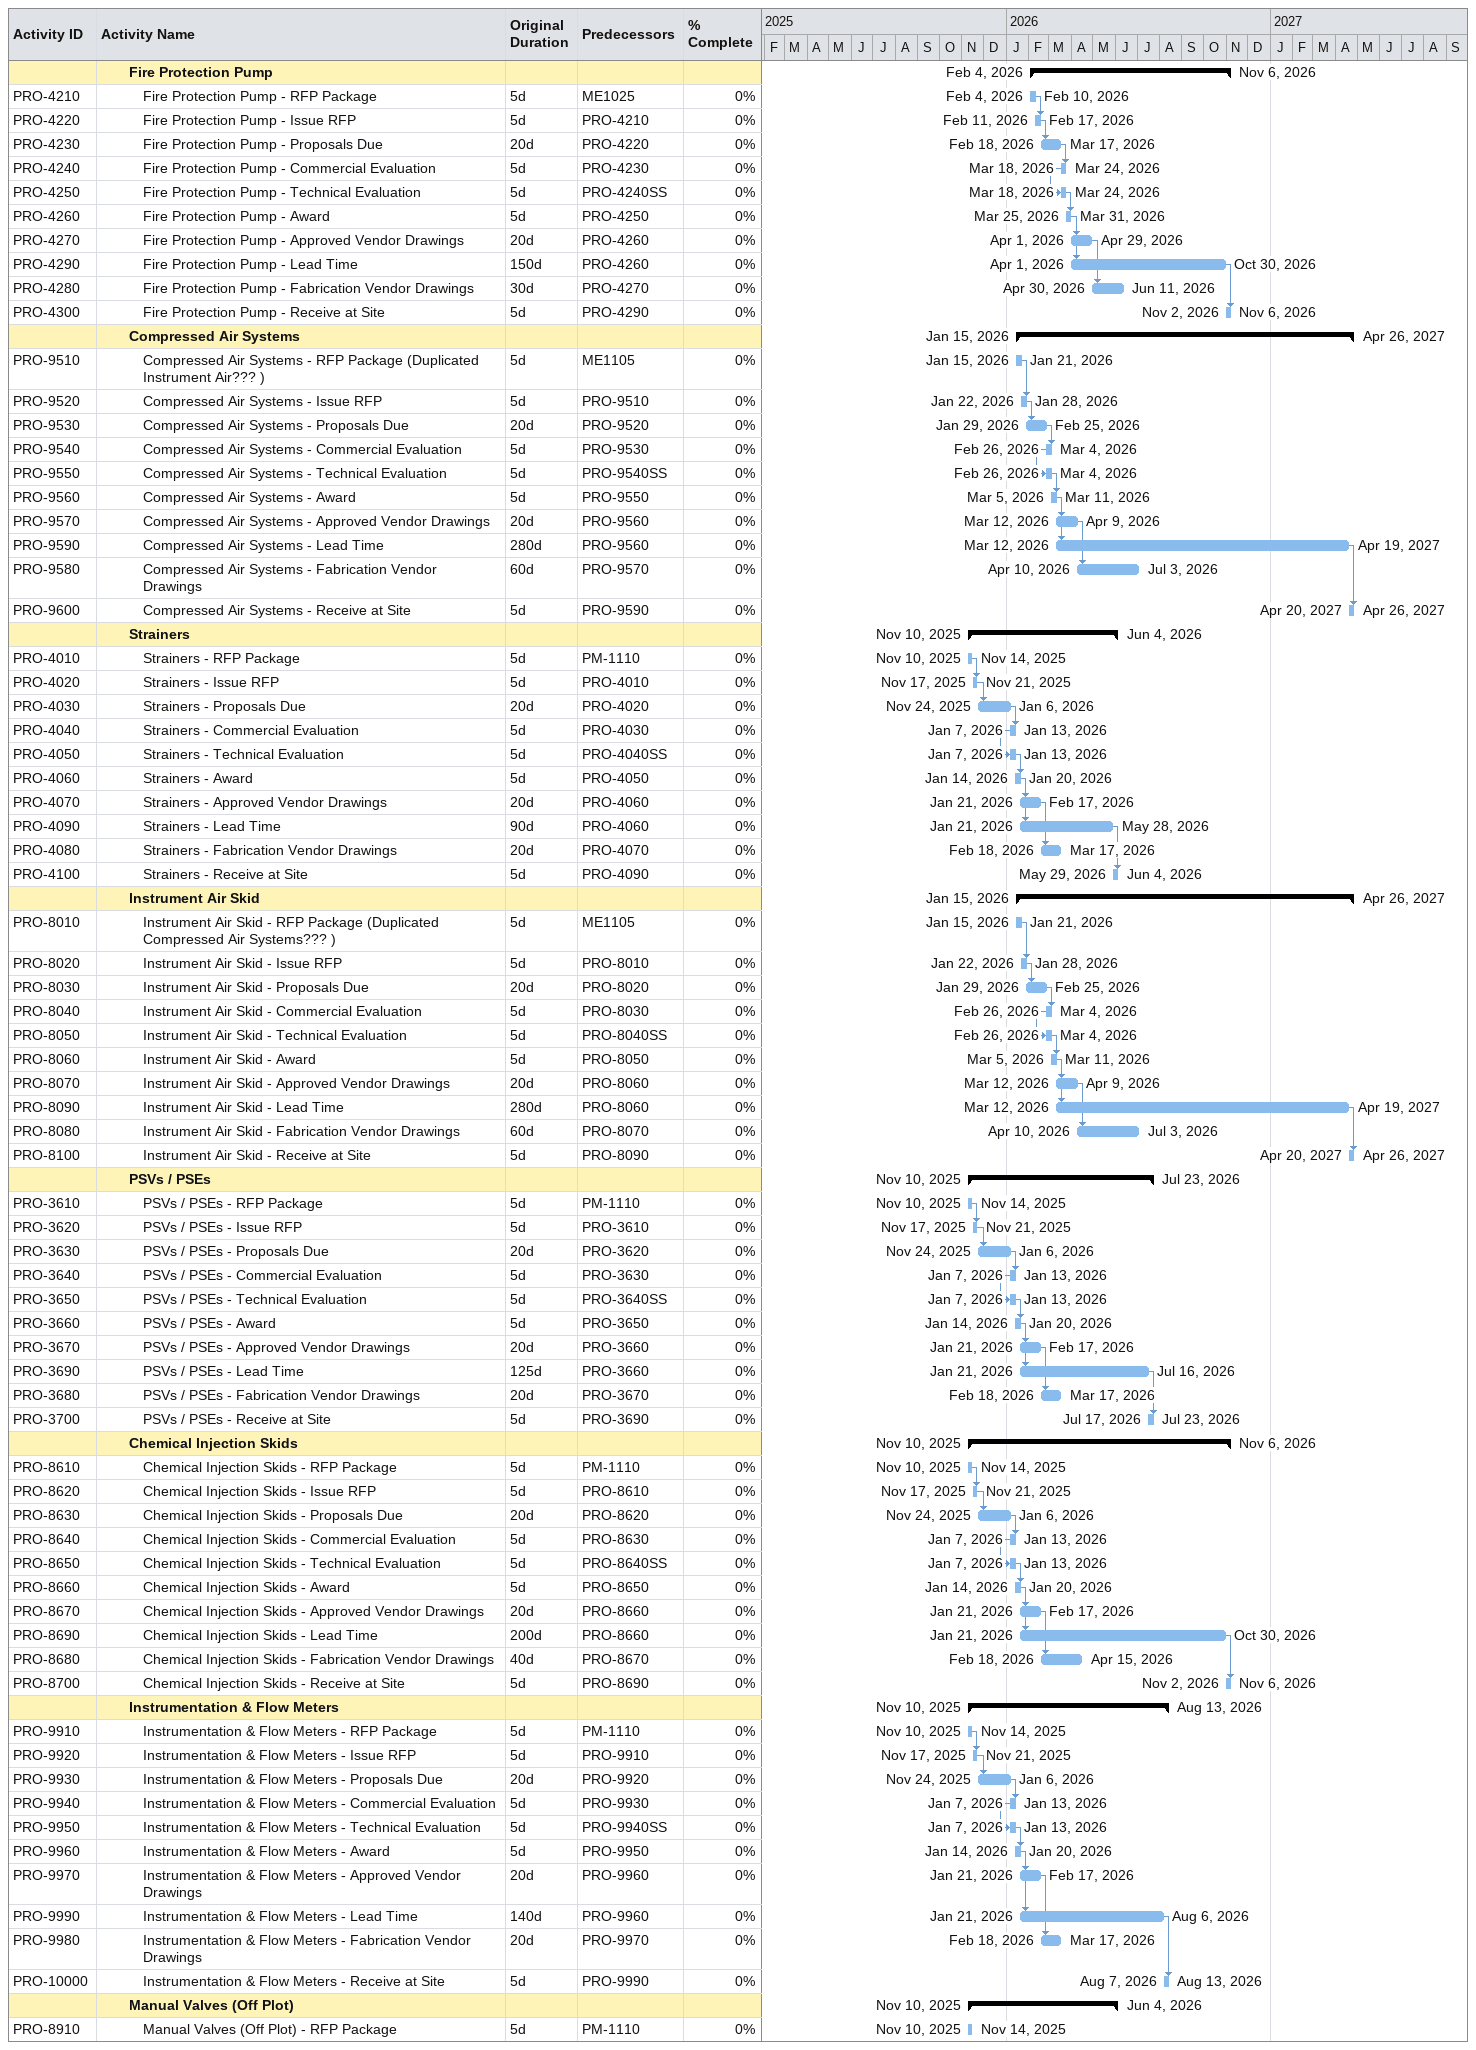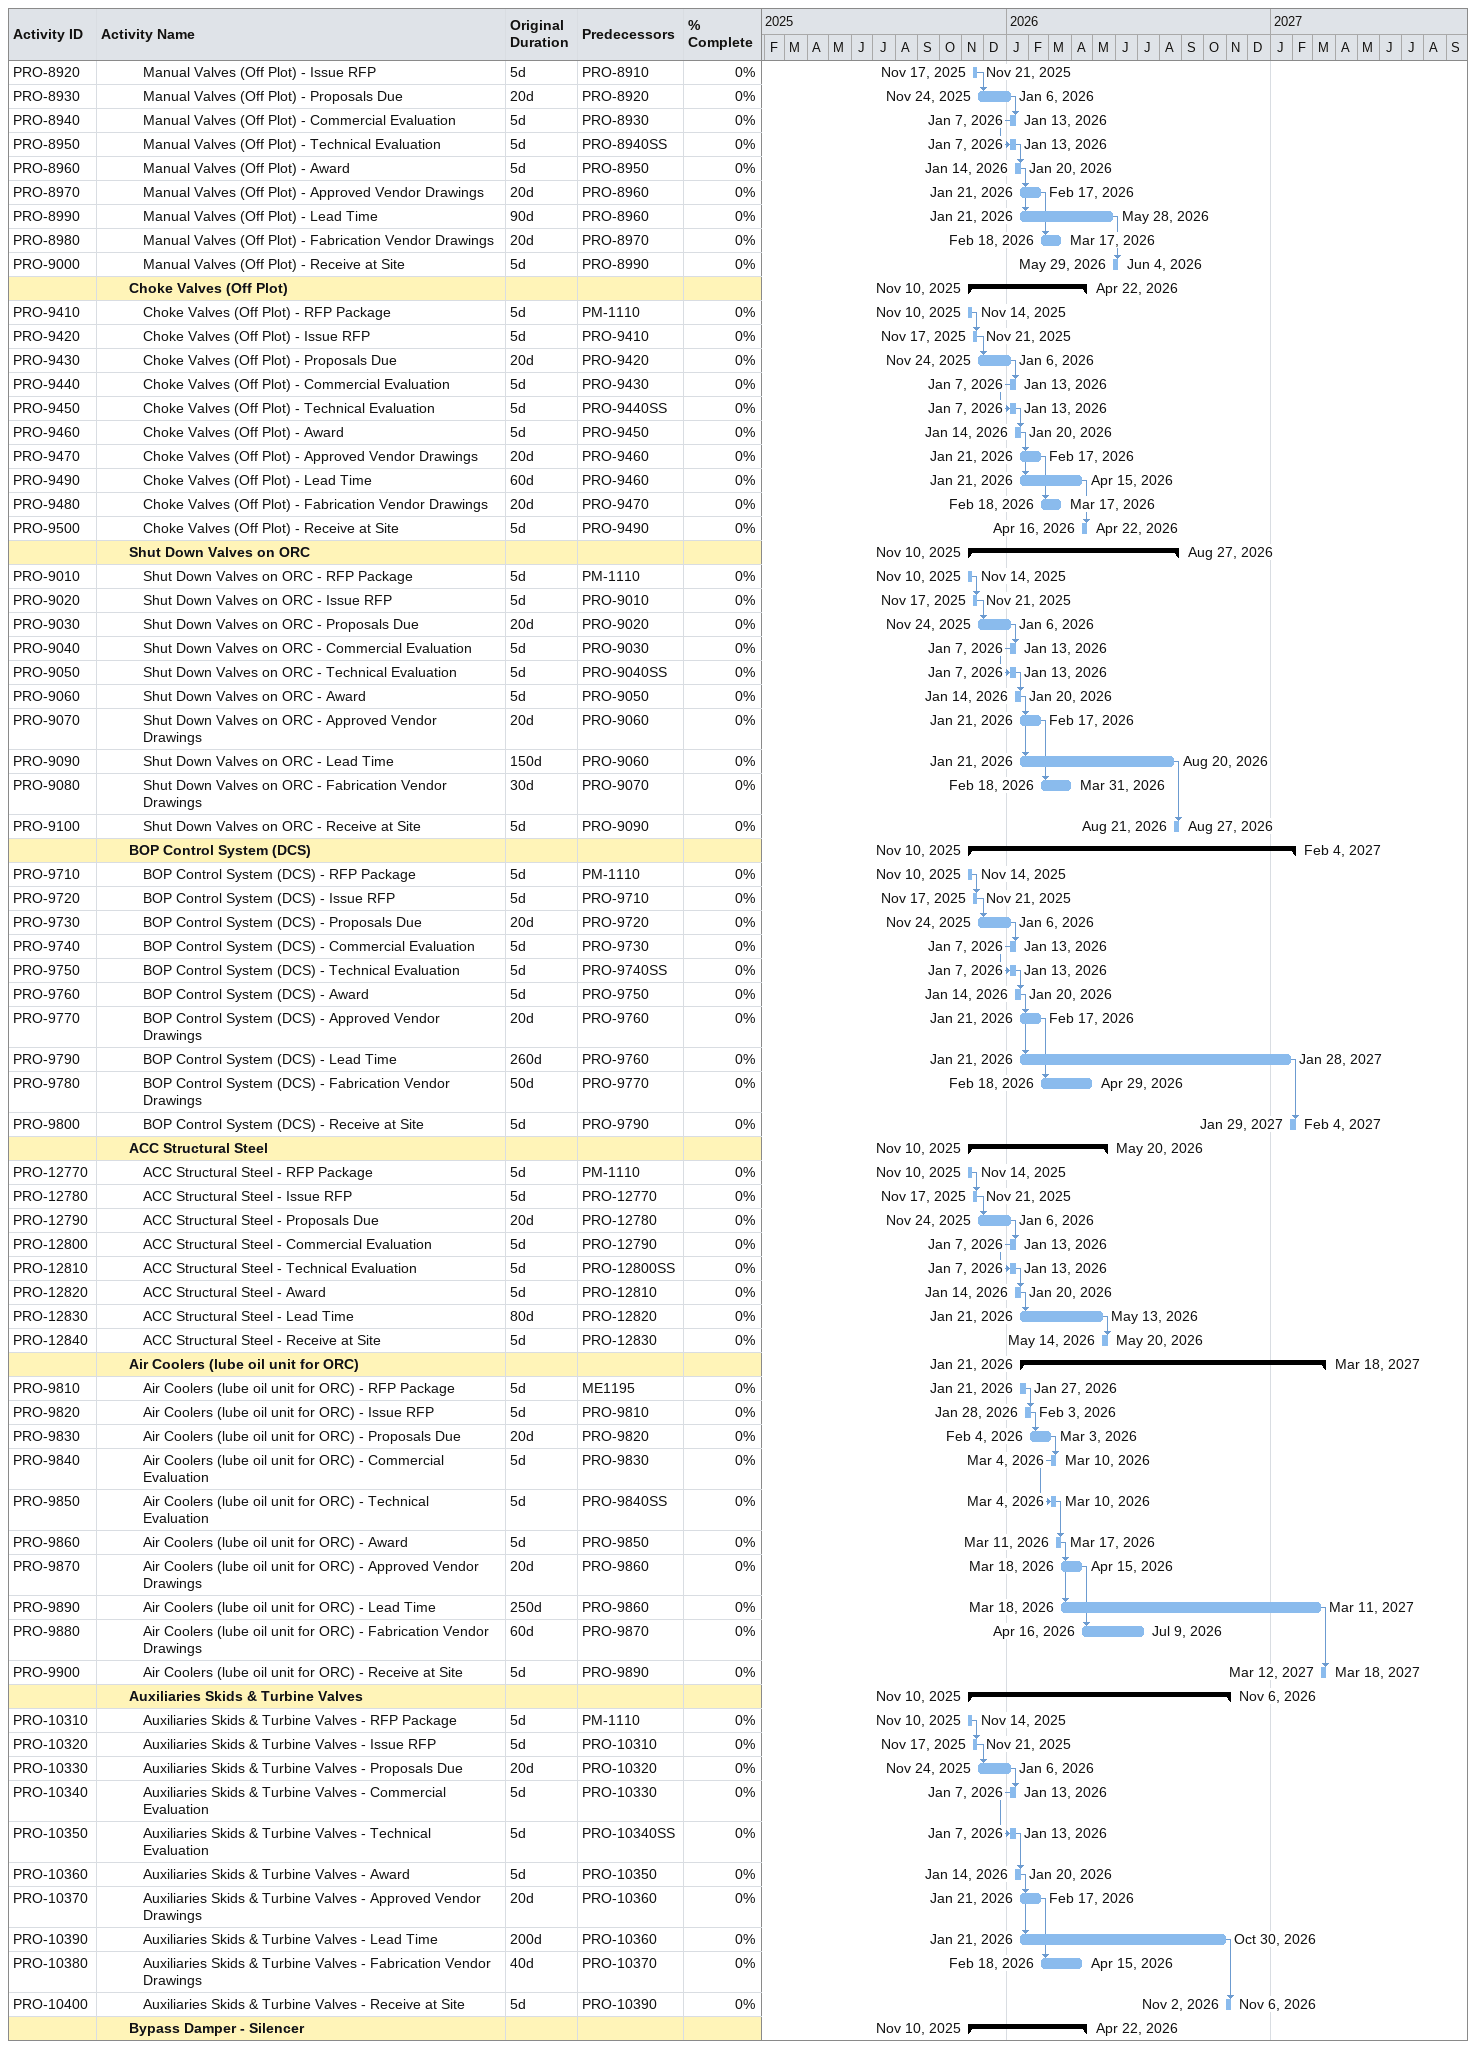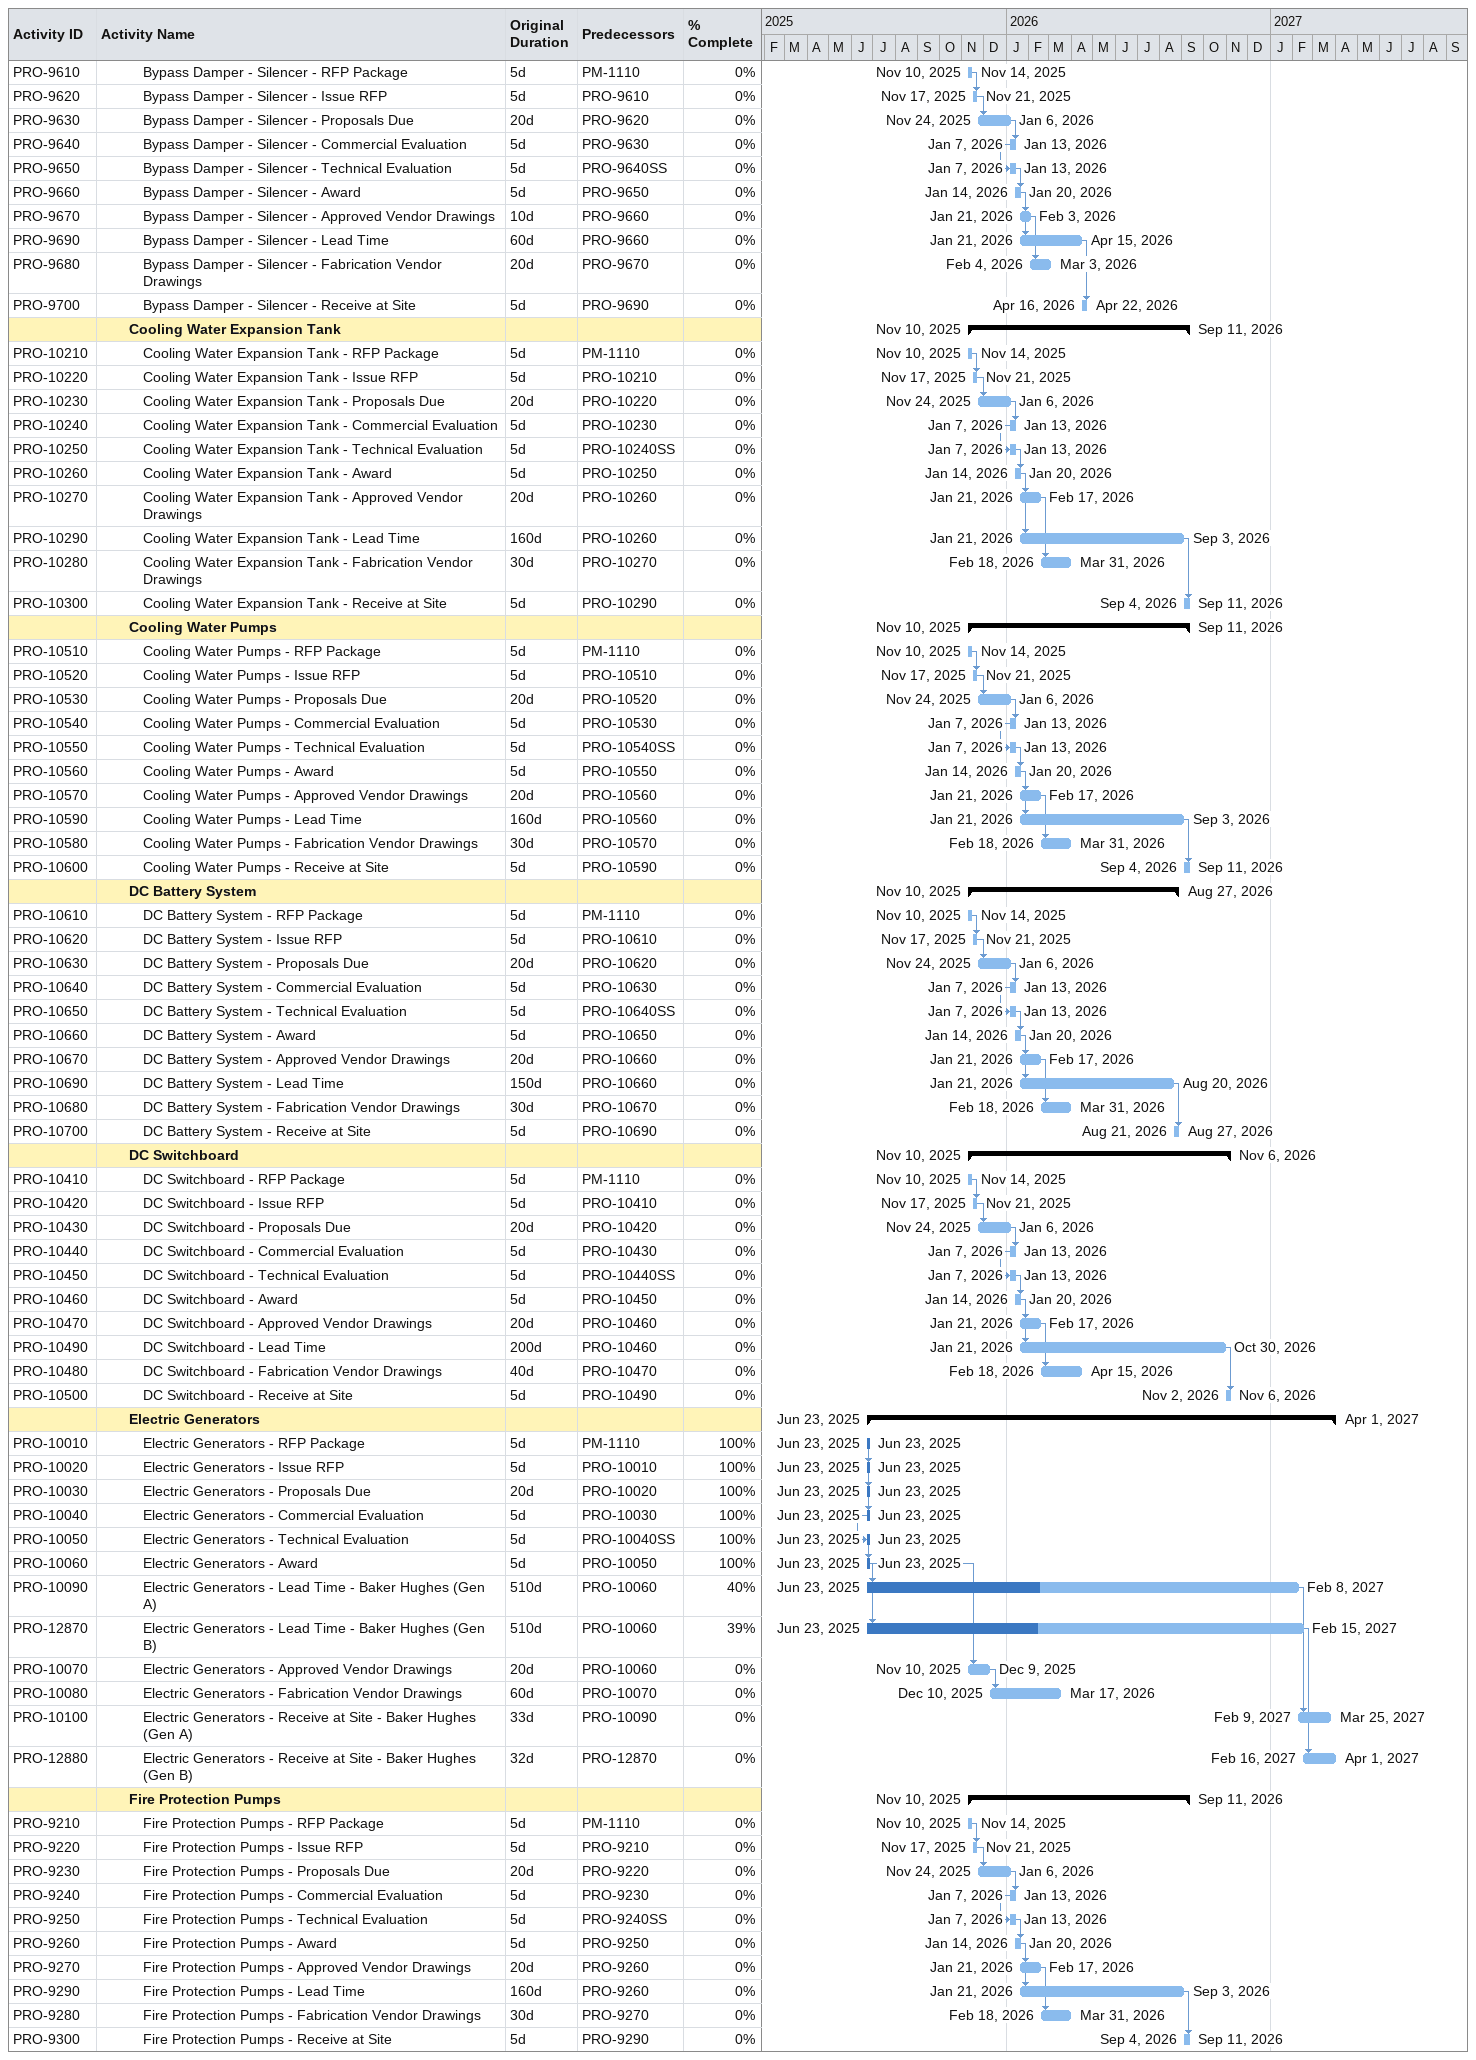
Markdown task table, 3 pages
| ID | Level | Task | Original duration | Start | Finish | Predecessors | % complete |
|---|---|---|---|---|---|---|---|
|  | 3 | **Fire Protection Pump** |  | 2026-02-04 | 2026-11-06 |  |  |
| PRO-4210 | 4 | Fire Protection Pump - RFP Package | 5d | 2026-02-04 | 2026-02-10 | ME1025 | 0 |
| PRO-4220 | 4 | Fire Protection Pump - Issue RFP | 5d | 2026-02-11 | 2026-02-17 | PRO-4210 | 0 |
| PRO-4230 | 4 | Fire Protection Pump - Proposals Due | 20d | 2026-02-18 | 2026-03-17 | PRO-4220 | 0 |
| PRO-4240 | 4 | Fire Protection Pump - Commercial Evaluation | 5d | 2026-03-18 | 2026-03-24 | PRO-4230 | 0 |
| PRO-4250 | 4 | Fire Protection Pump - Technical Evaluation | 5d | 2026-03-18 | 2026-03-24 | PRO-4240SS | 0 |
| PRO-4260 | 4 | Fire Protection Pump - Award | 5d | 2026-03-25 | 2026-03-31 | PRO-4250 | 0 |
| PRO-4270 | 4 | Fire Protection Pump - Approved Vendor Drawings | 20d | 2026-04-01 | 2026-04-29 | PRO-4260 | 0 |
| PRO-4290 | 4 | Fire Protection Pump - Lead Time | 150d | 2026-04-01 | 2026-10-30 | PRO-4260 | 0 |
| PRO-4280 | 4 | Fire Protection Pump - Fabrication Vendor Drawings | 30d | 2026-04-30 | 2026-06-11 | PRO-4270 | 0 |
| PRO-4300 | 4 | Fire Protection Pump - Receive at Site | 5d | 2026-11-02 | 2026-11-06 | PRO-4290 | 0 |
|  | 3 | **Compressed Air Systems** |  | 2026-01-15 | 2027-04-26 |  |  |
| PRO-9510 | 4 | Compressed Air Systems - RFP Package (Duplicated Instrument Air??? ) | 5d | 2026-01-15 | 2026-01-21 | ME1105 | 0 |
| PRO-9520 | 4 | Compressed Air Systems - Issue RFP | 5d | 2026-01-22 | 2026-01-28 | PRO-9510 | 0 |
| PRO-9530 | 4 | Compressed Air Systems - Proposals Due | 20d | 2026-01-29 | 2026-02-25 | PRO-9520 | 0 |
| PRO-9540 | 4 | Compressed Air Systems - Commercial Evaluation | 5d | 2026-02-26 | 2026-03-04 | PRO-9530 | 0 |
| PRO-9550 | 4 | Compressed Air Systems - Technical Evaluation | 5d | 2026-02-26 | 2026-03-04 | PRO-9540SS | 0 |
| PRO-9560 | 4 | Compressed Air Systems - Award | 5d | 2026-03-05 | 2026-03-11 | PRO-9550 | 0 |
| PRO-9570 | 4 | Compressed Air Systems - Approved Vendor Drawings | 20d | 2026-03-12 | 2026-04-09 | PRO-9560 | 0 |
| PRO-9590 | 4 | Compressed Air Systems - Lead Time | 280d | 2026-03-12 | 2027-04-19 | PRO-9560 | 0 |
| PRO-9580 | 4 | Compressed Air Systems - Fabrication Vendor Drawings | 60d | 2026-04-10 | 2026-07-03 | PRO-9570 | 0 |
| PRO-9600 | 4 | Compressed Air Systems - Receive at Site | 5d | 2027-04-20 | 2027-04-26 | PRO-9590 | 0 |
|  | 3 | **Strainers** |  | 2025-11-10 | 2026-06-04 |  |  |
| PRO-4010 | 4 | Strainers - RFP Package | 5d | 2025-11-10 | 2025-11-14 | PM-1110 | 0 |
| PRO-4020 | 4 | Strainers - Issue RFP | 5d | 2025-11-17 | 2025-11-21 | PRO-4010 | 0 |
| PRO-4030 | 4 | Strainers - Proposals Due | 20d | 2025-11-24 | 2026-01-06 | PRO-4020 | 0 |
| PRO-4040 | 4 | Strainers - Commercial Evaluation | 5d | 2026-01-07 | 2026-01-13 | PRO-4030 | 0 |
| PRO-4050 | 4 | Strainers - Technical Evaluation | 5d | 2026-01-07 | 2026-01-13 | PRO-4040SS | 0 |
| PRO-4060 | 4 | Strainers - Award | 5d | 2026-01-14 | 2026-01-20 | PRO-4050 | 0 |
| PRO-4070 | 4 | Strainers - Approved Vendor Drawings | 20d | 2026-01-21 | 2026-02-17 | PRO-4060 | 0 |
| PRO-4090 | 4 | Strainers - Lead Time | 90d | 2026-01-21 | 2026-05-28 | PRO-4060 | 0 |
| PRO-4080 | 4 | Strainers - Fabrication Vendor Drawings | 20d | 2026-02-18 | 2026-03-17 | PRO-4070 | 0 |
| PRO-4100 | 4 | Strainers - Receive at Site | 5d | 2026-05-29 | 2026-06-04 | PRO-4090 | 0 |
|  | 3 | **Instrument Air Skid** |  | 2026-01-15 | 2027-04-26 |  |  |
| PRO-8010 | 4 | Instrument Air Skid - RFP Package (Duplicated Compressed Air Systems??? ) | 5d | 2026-01-15 | 2026-01-21 | ME1105 | 0 |
| PRO-8020 | 4 | Instrument Air Skid - Issue RFP | 5d | 2026-01-22 | 2026-01-28 | PRO-8010 | 0 |
| PRO-8030 | 4 | Instrument Air Skid - Proposals Due | 20d | 2026-01-29 | 2026-02-25 | PRO-8020 | 0 |
| PRO-8040 | 4 | Instrument Air Skid - Commercial Evaluation | 5d | 2026-02-26 | 2026-03-04 | PRO-8030 | 0 |
| PRO-8050 | 4 | Instrument Air Skid - Technical Evaluation | 5d | 2026-02-26 | 2026-03-04 | PRO-8040SS | 0 |
| PRO-8060 | 4 | Instrument Air Skid - Award | 5d | 2026-03-05 | 2026-03-11 | PRO-8050 | 0 |
| PRO-8070 | 4 | Instrument Air Skid - Approved Vendor Drawings | 20d | 2026-03-12 | 2026-04-09 | PRO-8060 | 0 |
| PRO-8090 | 4 | Instrument Air Skid - Lead Time | 280d | 2026-03-12 | 2027-04-19 | PRO-8060 | 0 |
| PRO-8080 | 4 | Instrument Air Skid - Fabrication Vendor Drawings | 60d | 2026-04-10 | 2026-07-03 | PRO-8070 | 0 |
| PRO-8100 | 4 | Instrument Air Skid - Receive at Site | 5d | 2027-04-20 | 2027-04-26 | PRO-8090 | 0 |
|  | 3 | **PSVs / PSEs** |  | 2025-11-10 | 2026-07-23 |  |  |
| PRO-3610 | 4 | PSVs / PSEs - RFP Package | 5d | 2025-11-10 | 2025-11-14 | PM-1110 | 0 |
| PRO-3620 | 4 | PSVs / PSEs - Issue RFP | 5d | 2025-11-17 | 2025-11-21 | PRO-3610 | 0 |
| PRO-3630 | 4 | PSVs / PSEs - Proposals Due | 20d | 2025-11-24 | 2026-01-06 | PRO-3620 | 0 |
| PRO-3640 | 4 | PSVs / PSEs - Commercial Evaluation | 5d | 2026-01-07 | 2026-01-13 | PRO-3630 | 0 |
| PRO-3650 | 4 | PSVs / PSEs - Technical Evaluation | 5d | 2026-01-07 | 2026-01-13 | PRO-3640SS | 0 |
| PRO-3660 | 4 | PSVs / PSEs - Award | 5d | 2026-01-14 | 2026-01-20 | PRO-3650 | 0 |
| PRO-3670 | 4 | PSVs / PSEs - Approved Vendor Drawings | 20d | 2026-01-21 | 2026-02-17 | PRO-3660 | 0 |
| PRO-3690 | 4 | PSVs / PSEs - Lead Time | 125d | 2026-01-21 | 2026-07-16 | PRO-3660 | 0 |
| PRO-3680 | 4 | PSVs / PSEs - Fabrication Vendor Drawings | 20d | 2026-02-18 | 2026-03-17 | PRO-3670 | 0 |
| PRO-3700 | 4 | PSVs / PSEs - Receive at Site | 5d | 2026-07-17 | 2026-07-23 | PRO-3690 | 0 |
|  | 3 | **Chemical Injection Skids** |  | 2025-11-10 | 2026-11-06 |  |  |
| PRO-8610 | 4 | Chemical Injection Skids - RFP Package | 5d | 2025-11-10 | 2025-11-14 | PM-1110 | 0 |
| PRO-8620 | 4 | Chemical Injection Skids - Issue RFP | 5d | 2025-11-17 | 2025-11-21 | PRO-8610 | 0 |
| PRO-8630 | 4 | Chemical Injection Skids - Proposals Due | 20d | 2025-11-24 | 2026-01-06 | PRO-8620 | 0 |
| PRO-8640 | 4 | Chemical Injection Skids - Commercial Evaluation | 5d | 2026-01-07 | 2026-01-13 | PRO-8630 | 0 |
| PRO-8650 | 4 | Chemical Injection Skids - Technical Evaluation | 5d | 2026-01-07 | 2026-01-13 | PRO-8640SS | 0 |
| PRO-8660 | 4 | Chemical Injection Skids - Award | 5d | 2026-01-14 | 2026-01-20 | PRO-8650 | 0 |
| PRO-8670 | 4 | Chemical Injection Skids - Approved Vendor Drawings | 20d | 2026-01-21 | 2026-02-17 | PRO-8660 | 0 |
| PRO-8690 | 4 | Chemical Injection Skids - Lead Time | 200d | 2026-01-21 | 2026-10-30 | PRO-8660 | 0 |
| PRO-8680 | 4 | Chemical Injection Skids - Fabrication Vendor Drawings | 40d | 2026-02-18 | 2026-04-15 | PRO-8670 | 0 |
| PRO-8700 | 4 | Chemical Injection Skids - Receive at Site | 5d | 2026-11-02 | 2026-11-06 | PRO-8690 | 0 |
|  | 3 | **Instrumentation & Flow Meters** |  | 2025-11-10 | 2026-08-13 |  |  |
| PRO-9910 | 4 | Instrumentation & Flow Meters - RFP Package | 5d | 2025-11-10 | 2025-11-14 | PM-1110 | 0 |
| PRO-9920 | 4 | Instrumentation & Flow Meters - Issue RFP | 5d | 2025-11-17 | 2025-11-21 | PRO-9910 | 0 |
| PRO-9930 | 4 | Instrumentation & Flow Meters - Proposals Due | 20d | 2025-11-24 | 2026-01-06 | PRO-9920 | 0 |
| PRO-9940 | 4 | Instrumentation & Flow Meters - Commercial Evaluation | 5d | 2026-01-07 | 2026-01-13 | PRO-9930 | 0 |
| PRO-9950 | 4 | Instrumentation & Flow Meters - Technical Evaluation | 5d | 2026-01-07 | 2026-01-13 | PRO-9940SS | 0 |
| PRO-9960 | 4 | Instrumentation & Flow Meters - Award | 5d | 2026-01-14 | 2026-01-20 | PRO-9950 | 0 |
| PRO-9970 | 4 | Instrumentation & Flow Meters - Approved Vendor Drawings | 20d | 2026-01-21 | 2026-02-17 | PRO-9960 | 0 |
| PRO-9990 | 4 | Instrumentation & Flow Meters - Lead Time | 140d | 2026-01-21 | 2026-08-06 | PRO-9960 | 0 |
| PRO-9980 | 4 | Instrumentation & Flow Meters - Fabrication Vendor Drawings | 20d | 2026-02-18 | 2026-03-17 | PRO-9970 | 0 |
| PRO-10000 | 4 | Instrumentation & Flow Meters - Receive at Site | 5d | 2026-08-07 | 2026-08-13 | PRO-9990 | 0 |
|  | 3 | **Manual Valves (Off Plot)** |  | 2025-11-10 | 2026-06-04 |  |  |
| PRO-8910 | 4 | Manual Valves (Off Plot) - RFP Package | 5d | 2025-11-10 | 2025-11-14 | PM-1110 | 0 |
| PRO-8920 | 4 | Manual Valves (Off Plot) - Issue RFP | 5d | 2025-11-17 | 2025-11-21 | PRO-8910 | 0 |
| PRO-8930 | 4 | Manual Valves (Off Plot) - Proposals Due | 20d | 2025-11-24 | 2026-01-06 | PRO-8920 | 0 |
| PRO-8940 | 4 | Manual Valves (Off Plot) - Commercial Evaluation | 5d | 2026-01-07 | 2026-01-13 | PRO-8930 | 0 |
| PRO-8950 | 4 | Manual Valves (Off Plot) - Technical Evaluation | 5d | 2026-01-07 | 2026-01-13 | PRO-8940SS | 0 |
| PRO-8960 | 4 | Manual Valves (Off Plot) - Award | 5d | 2026-01-14 | 2026-01-20 | PRO-8950 | 0 |
| PRO-8970 | 4 | Manual Valves (Off Plot) - Approved Vendor Drawings | 20d | 2026-01-21 | 2026-02-17 | PRO-8960 | 0 |
| PRO-8990 | 4 | Manual Valves (Off Plot) - Lead Time | 90d | 2026-01-21 | 2026-05-28 | PRO-8960 | 0 |
| PRO-8980 | 4 | Manual Valves (Off Plot) - Fabrication Vendor Drawings | 20d | 2026-02-18 | 2026-03-17 | PRO-8970 | 0 |
| PRO-9000 | 4 | Manual Valves (Off Plot) - Receive at Site | 5d | 2026-05-29 | 2026-06-04 | PRO-8990 | 0 |
|  | 3 | **Choke Valves (Off Plot)** |  | 2025-11-10 | 2026-04-22 |  |  |
| PRO-9410 | 4 | Choke Valves (Off Plot) - RFP Package | 5d | 2025-11-10 | 2025-11-14 | PM-1110 | 0 |
| PRO-9420 | 4 | Choke Valves (Off Plot) - Issue RFP | 5d | 2025-11-17 | 2025-11-21 | PRO-9410 | 0 |
| PRO-9430 | 4 | Choke Valves (Off Plot) - Proposals Due | 20d | 2025-11-24 | 2026-01-06 | PRO-9420 | 0 |
| PRO-9440 | 4 | Choke Valves (Off Plot) - Commercial Evaluation | 5d | 2026-01-07 | 2026-01-13 | PRO-9430 | 0 |
| PRO-9450 | 4 | Choke Valves (Off Plot) - Technical Evaluation | 5d | 2026-01-07 | 2026-01-13 | PRO-9440SS | 0 |
| PRO-9460 | 4 | Choke Valves (Off Plot) - Award | 5d | 2026-01-14 | 2026-01-20 | PRO-9450 | 0 |
| PRO-9470 | 4 | Choke Valves (Off Plot) - Approved Vendor Drawings | 20d | 2026-01-21 | 2026-02-17 | PRO-9460 | 0 |
| PRO-9490 | 4 | Choke Valves (Off Plot) - Lead Time | 60d | 2026-01-21 | 2026-04-15 | PRO-9460 | 0 |
| PRO-9480 | 4 | Choke Valves (Off Plot) - Fabrication Vendor Drawings | 20d | 2026-02-18 | 2026-03-17 | PRO-9470 | 0 |
| PRO-9500 | 4 | Choke Valves (Off Plot) - Receive at Site | 5d | 2026-04-16 | 2026-04-22 | PRO-9490 | 0 |
|  | 3 | **Shut Down Valves on ORC** |  | 2025-11-10 | 2026-08-27 |  |  |
| PRO-9010 | 4 | Shut Down Valves on ORC - RFP Package | 5d | 2025-11-10 | 2025-11-14 | PM-1110 | 0 |
| PRO-9020 | 4 | Shut Down Valves on ORC - Issue RFP | 5d | 2025-11-17 | 2025-11-21 | PRO-9010 | 0 |
| PRO-9030 | 4 | Shut Down Valves on ORC - Proposals Due | 20d | 2025-11-24 | 2026-01-06 | PRO-9020 | 0 |
| PRO-9040 | 4 | Shut Down Valves on ORC - Commercial Evaluation | 5d | 2026-01-07 | 2026-01-13 | PRO-9030 | 0 |
| PRO-9050 | 4 | Shut Down Valves on ORC - Technical Evaluation | 5d | 2026-01-07 | 2026-01-13 | PRO-9040SS | 0 |
| PRO-9060 | 4 | Shut Down Valves on ORC - Award | 5d | 2026-01-14 | 2026-01-20 | PRO-9050 | 0 |
| PRO-9070 | 4 | Shut Down Valves on ORC - Approved Vendor Drawings | 20d | 2026-01-21 | 2026-02-17 | PRO-9060 | 0 |
| PRO-9090 | 4 | Shut Down Valves on ORC - Lead Time | 150d | 2026-01-21 | 2026-08-20 | PRO-9060 | 0 |
| PRO-9080 | 4 | Shut Down Valves on ORC - Fabrication Vendor Drawings | 30d | 2026-02-18 | 2026-03-31 | PRO-9070 | 0 |
| PRO-9100 | 4 | Shut Down Valves on ORC - Receive at Site | 5d | 2026-08-21 | 2026-08-27 | PRO-9090 | 0 |
|  | 3 | **BOP Control System (DCS)** |  | 2025-11-10 | 2027-02-04 |  |  |
| PRO-9710 | 4 | BOP Control System (DCS) - RFP Package | 5d | 2025-11-10 | 2025-11-14 | PM-1110 | 0 |
| PRO-9720 | 4 | BOP Control System (DCS) - Issue RFP | 5d | 2025-11-17 | 2025-11-21 | PRO-9710 | 0 |
| PRO-9730 | 4 | BOP Control System (DCS) - Proposals Due | 20d | 2025-11-24 | 2026-01-06 | PRO-9720 | 0 |
| PRO-9740 | 4 | BOP Control System (DCS) - Commercial Evaluation | 5d | 2026-01-07 | 2026-01-13 | PRO-9730 | 0 |
| PRO-9750 | 4 | BOP Control System (DCS) - Technical Evaluation | 5d | 2026-01-07 | 2026-01-13 | PRO-9740SS | 0 |
| PRO-9760 | 4 | BOP Control System (DCS) - Award | 5d | 2026-01-14 | 2026-01-20 | PRO-9750 | 0 |
| PRO-9770 | 4 | BOP Control System (DCS) - Approved Vendor Drawings | 20d | 2026-01-21 | 2026-02-17 | PRO-9760 | 0 |
| PRO-9790 | 4 | BOP Control System (DCS) - Lead Time | 260d | 2026-01-21 | 2027-01-28 | PRO-9760 | 0 |
| PRO-9780 | 4 | BOP Control System (DCS) - Fabrication Vendor Drawings | 50d | 2026-02-18 | 2026-04-29 | PRO-9770 | 0 |
| PRO-9800 | 4 | BOP Control System (DCS) - Receive at Site | 5d | 2027-01-29 | 2027-02-04 | PRO-9790 | 0 |
|  | 3 | **ACC Structural Steel** |  | 2025-11-10 | 2026-05-20 |  |  |
| PRO-12770 | 4 | ACC Structural Steel - RFP Package | 5d | 2025-11-10 | 2025-11-14 | PM-1110 | 0 |
| PRO-12780 | 4 | ACC Structural Steel - Issue RFP | 5d | 2025-11-17 | 2025-11-21 | PRO-12770 | 0 |
| PRO-12790 | 4 | ACC Structural Steel - Proposals Due | 20d | 2025-11-24 | 2026-01-06 | PRO-12780 | 0 |
| PRO-12800 | 4 | ACC Structural Steel - Commercial Evaluation | 5d | 2026-01-07 | 2026-01-13 | PRO-12790 | 0 |
| PRO-12810 | 4 | ACC Structural Steel - Technical Evaluation | 5d | 2026-01-07 | 2026-01-13 | PRO-12800SS | 0 |
| PRO-12820 | 4 | ACC Structural Steel - Award | 5d | 2026-01-14 | 2026-01-20 | PRO-12810 | 0 |
| PRO-12830 | 4 | ACC Structural Steel - Lead Time | 80d | 2026-01-21 | 2026-05-13 | PRO-12820 | 0 |
| PRO-12840 | 4 | ACC Structural Steel - Receive at Site | 5d | 2026-05-14 | 2026-05-20 | PRO-12830 | 0 |
|  | 3 | **Air Coolers (lube oil unit for ORC)** |  | 2026-01-21 | 2027-03-18 |  |  |
| PRO-9810 | 4 | Air Coolers (lube oil unit for ORC) - RFP Package | 5d | 2026-01-21 | 2026-01-27 | ME1195 | 0 |
| PRO-9820 | 4 | Air Coolers (lube oil unit for ORC) - Issue RFP | 5d | 2026-01-28 | 2026-02-03 | PRO-9810 | 0 |
| PRO-9830 | 4 | Air Coolers (lube oil unit for ORC) - Proposals Due | 20d | 2026-02-04 | 2026-03-03 | PRO-9820 | 0 |
| PRO-9840 | 4 | Air Coolers (lube oil unit for ORC) - Commercial Evaluation | 5d | 2026-03-04 | 2026-03-10 | PRO-9830 | 0 |
| PRO-9850 | 4 | Air Coolers (lube oil unit for ORC) - Technical Evaluation | 5d | 2026-03-04 | 2026-03-10 | PRO-9840SS | 0 |
| PRO-9860 | 4 | Air Coolers (lube oil unit for ORC) - Award | 5d | 2026-03-11 | 2026-03-17 | PRO-9850 | 0 |
| PRO-9870 | 4 | Air Coolers (lube oil unit for ORC) - Approved Vendor Drawings | 20d | 2026-03-18 | 2026-04-15 | PRO-9860 | 0 |
| PRO-9890 | 4 | Air Coolers (lube oil unit for ORC) - Lead Time | 250d | 2026-03-18 | 2027-03-11 | PRO-9860 | 0 |
| PRO-9880 | 4 | Air Coolers (lube oil unit for ORC) - Fabrication Vendor Drawings | 60d | 2026-04-16 | 2026-07-09 | PRO-9870 | 0 |
| PRO-9900 | 4 | Air Coolers (lube oil unit for ORC) - Receive at Site | 5d | 2027-03-12 | 2027-03-18 | PRO-9890 | 0 |
|  | 3 | **Auxiliaries Skids & Turbine Valves** |  | 2025-11-10 | 2026-11-06 |  |  |
| PRO-10310 | 4 | Auxiliaries Skids & Turbine Valves - RFP Package | 5d | 2025-11-10 | 2025-11-14 | PM-1110 | 0 |
| PRO-10320 | 4 | Auxiliaries Skids & Turbine Valves - Issue RFP | 5d | 2025-11-17 | 2025-11-21 | PRO-10310 | 0 |
| PRO-10330 | 4 | Auxiliaries Skids & Turbine Valves - Proposals Due | 20d | 2025-11-24 | 2026-01-06 | PRO-10320 | 0 |
| PRO-10340 | 4 | Auxiliaries Skids & Turbine Valves - Commercial Evaluation | 5d | 2026-01-07 | 2026-01-13 | PRO-10330 | 0 |
| PRO-10350 | 4 | Auxiliaries Skids & Turbine Valves - Technical Evaluation | 5d | 2026-01-07 | 2026-01-13 | PRO-10340SS | 0 |
| PRO-10360 | 4 | Auxiliaries Skids & Turbine Valves - Award | 5d | 2026-01-14 | 2026-01-20 | PRO-10350 | 0 |
| PRO-10370 | 4 | Auxiliaries Skids & Turbine Valves - Approved Vendor Drawings | 20d | 2026-01-21 | 2026-02-17 | PRO-10360 | 0 |
| PRO-10390 | 4 | Auxiliaries Skids & Turbine Valves - Lead Time | 200d | 2026-01-21 | 2026-10-30 | PRO-10360 | 0 |
| PRO-10380 | 4 | Auxiliaries Skids & Turbine Valves - Fabrication Vendor Drawings | 40d | 2026-02-18 | 2026-04-15 | PRO-10370 | 0 |
| PRO-10400 | 4 | Auxiliaries Skids & Turbine Valves - Receive at Site | 5d | 2026-11-02 | 2026-11-06 | PRO-10390 | 0 |
|  | 3 | **Bypass Damper - Silencer** |  | 2025-11-10 | 2026-04-22 |  |  |
| PRO-9610 | 4 | Bypass Damper - Silencer - RFP Package | 5d | 2025-11-10 | 2025-11-14 | PM-1110 | 0 |
| PRO-9620 | 4 | Bypass Damper - Silencer - Issue RFP | 5d | 2025-11-17 | 2025-11-21 | PRO-9610 | 0 |
| PRO-9630 | 4 | Bypass Damper - Silencer - Proposals Due | 20d | 2025-11-24 | 2026-01-06 | PRO-9620 | 0 |
| PRO-9640 | 4 | Bypass Damper - Silencer - Commercial Evaluation | 5d | 2026-01-07 | 2026-01-13 | PRO-9630 | 0 |
| PRO-9650 | 4 | Bypass Damper - Silencer - Technical Evaluation | 5d | 2026-01-07 | 2026-01-13 | PRO-9640SS | 0 |
| PRO-9660 | 4 | Bypass Damper - Silencer - Award | 5d | 2026-01-14 | 2026-01-20 | PRO-9650 | 0 |
| PRO-9670 | 4 | Bypass Damper - Silencer - Approved Vendor Drawings | 10d | 2026-01-21 | 2026-02-03 | PRO-9660 | 0 |
| PRO-9690 | 4 | Bypass Damper - Silencer - Lead Time | 60d | 2026-01-21 | 2026-04-15 | PRO-9660 | 0 |
| PRO-9680 | 4 | Bypass Damper - Silencer - Fabrication Vendor Drawings | 20d | 2026-02-04 | 2026-03-03 | PRO-9670 | 0 |
| PRO-9700 | 4 | Bypass Damper - Silencer - Receive at Site | 5d | 2026-04-16 | 2026-04-22 | PRO-9690 | 0 |
|  | 3 | **Cooling Water Expansion Tank** |  | 2025-11-10 | 2026-09-11 |  |  |
| PRO-10210 | 4 | Cooling Water Expansion Tank - RFP Package | 5d | 2025-11-10 | 2025-11-14 | PM-1110 | 0 |
| PRO-10220 | 4 | Cooling Water Expansion Tank - Issue RFP | 5d | 2025-11-17 | 2025-11-21 | PRO-10210 | 0 |
| PRO-10230 | 4 | Cooling Water Expansion Tank - Proposals Due | 20d | 2025-11-24 | 2026-01-06 | PRO-10220 | 0 |
| PRO-10240 | 4 | Cooling Water Expansion Tank - Commercial Evaluation | 5d | 2026-01-07 | 2026-01-13 | PRO-10230 | 0 |
| PRO-10250 | 4 | Cooling Water Expansion Tank - Technical Evaluation | 5d | 2026-01-07 | 2026-01-13 | PRO-10240SS | 0 |
| PRO-10260 | 4 | Cooling Water Expansion Tank - Award | 5d | 2026-01-14 | 2026-01-20 | PRO-10250 | 0 |
| PRO-10270 | 4 | Cooling Water Expansion Tank - Approved Vendor Drawings | 20d | 2026-01-21 | 2026-02-17 | PRO-10260 | 0 |
| PRO-10290 | 4 | Cooling Water Expansion Tank - Lead Time | 160d | 2026-01-21 | 2026-09-03 | PRO-10260 | 0 |
| PRO-10280 | 4 | Cooling Water Expansion Tank - Fabrication Vendor Drawings | 30d | 2026-02-18 | 2026-03-31 | PRO-10270 | 0 |
| PRO-10300 | 4 | Cooling Water Expansion Tank - Receive at Site | 5d | 2026-09-04 | 2026-09-11 | PRO-10290 | 0 |
|  | 3 | **Cooling Water Pumps** |  | 2025-11-10 | 2026-09-11 |  |  |
| PRO-10510 | 4 | Cooling Water Pumps - RFP Package | 5d | 2025-11-10 | 2025-11-14 | PM-1110 | 0 |
| PRO-10520 | 4 | Cooling Water Pumps - Issue RFP | 5d | 2025-11-17 | 2025-11-21 | PRO-10510 | 0 |
| PRO-10530 | 4 | Cooling Water Pumps - Proposals Due | 20d | 2025-11-24 | 2026-01-06 | PRO-10520 | 0 |
| PRO-10540 | 4 | Cooling Water Pumps - Commercial Evaluation | 5d | 2026-01-07 | 2026-01-13 | PRO-10530 | 0 |
| PRO-10550 | 4 | Cooling Water Pumps - Technical Evaluation | 5d | 2026-01-07 | 2026-01-13 | PRO-10540SS | 0 |
| PRO-10560 | 4 | Cooling Water Pumps - Award | 5d | 2026-01-14 | 2026-01-20 | PRO-10550 | 0 |
| PRO-10570 | 4 | Cooling Water Pumps - Approved Vendor Drawings | 20d | 2026-01-21 | 2026-02-17 | PRO-10560 | 0 |
| PRO-10590 | 4 | Cooling Water Pumps - Lead Time | 160d | 2026-01-21 | 2026-09-03 | PRO-10560 | 0 |
| PRO-10580 | 4 | Cooling Water Pumps - Fabrication Vendor Drawings | 30d | 2026-02-18 | 2026-03-31 | PRO-10570 | 0 |
| PRO-10600 | 4 | Cooling Water Pumps - Receive at Site | 5d | 2026-09-04 | 2026-09-11 | PRO-10590 | 0 |
|  | 3 | **DC Battery System** |  | 2025-11-10 | 2026-08-27 |  |  |
| PRO-10610 | 4 | DC Battery System - RFP Package | 5d | 2025-11-10 | 2025-11-14 | PM-1110 | 0 |
| PRO-10620 | 4 | DC Battery System - Issue RFP | 5d | 2025-11-17 | 2025-11-21 | PRO-10610 | 0 |
| PRO-10630 | 4 | DC Battery System - Proposals Due | 20d | 2025-11-24 | 2026-01-06 | PRO-10620 | 0 |
| PRO-10640 | 4 | DC Battery System - Commercial Evaluation | 5d | 2026-01-07 | 2026-01-13 | PRO-10630 | 0 |
| PRO-10650 | 4 | DC Battery System - Technical Evaluation | 5d | 2026-01-07 | 2026-01-13 | PRO-10640SS | 0 |
| PRO-10660 | 4 | DC Battery System - Award | 5d | 2026-01-14 | 2026-01-20 | PRO-10650 | 0 |
| PRO-10670 | 4 | DC Battery System - Approved Vendor Drawings | 20d | 2026-01-21 | 2026-02-17 | PRO-10660 | 0 |
| PRO-10690 | 4 | DC Battery System - Lead Time | 150d | 2026-01-21 | 2026-08-20 | PRO-10660 | 0 |
| PRO-10680 | 4 | DC Battery System - Fabrication Vendor Drawings | 30d | 2026-02-18 | 2026-03-31 | PRO-10670 | 0 |
| PRO-10700 | 4 | DC Battery System - Receive at Site | 5d | 2026-08-21 | 2026-08-27 | PRO-10690 | 0 |
|  | 3 | **DC Switchboard** |  | 2025-11-10 | 2026-11-06 |  |  |
| PRO-10410 | 4 | DC Switchboard - RFP Package | 5d | 2025-11-10 | 2025-11-14 | PM-1110 | 0 |
| PRO-10420 | 4 | DC Switchboard - Issue RFP | 5d | 2025-11-17 | 2025-11-21 | PRO-10410 | 0 |
| PRO-10430 | 4 | DC Switchboard - Proposals Due | 20d | 2025-11-24 | 2026-01-06 | PRO-10420 | 0 |
| PRO-10440 | 4 | DC Switchboard - Commercial Evaluation | 5d | 2026-01-07 | 2026-01-13 | PRO-10430 | 0 |
| PRO-10450 | 4 | DC Switchboard - Technical Evaluation | 5d | 2026-01-07 | 2026-01-13 | PRO-10440SS | 0 |
| PRO-10460 | 4 | DC Switchboard - Award | 5d | 2026-01-14 | 2026-01-20 | PRO-10450 | 0 |
| PRO-10470 | 4 | DC Switchboard - Approved Vendor Drawings | 20d | 2026-01-21 | 2026-02-17 | PRO-10460 | 0 |
| PRO-10490 | 4 | DC Switchboard - Lead Time | 200d | 2026-01-21 | 2026-10-30 | PRO-10460 | 0 |
| PRO-10480 | 4 | DC Switchboard - Fabrication Vendor Drawings | 40d | 2026-02-18 | 2026-04-15 | PRO-10470 | 0 |
| PRO-10500 | 4 | DC Switchboard - Receive at Site | 5d | 2026-11-02 | 2026-11-06 | PRO-10490 | 0 |
|  | 3 | **Electric Generators** |  | 2025-06-23 | 2027-04-01 |  |  |
| PRO-10010 | 4 | Electric Generators - RFP Package | 5d | 2025-06-23 | 2025-06-23 | PM-1110 | 100 |
| PRO-10020 | 4 | Electric Generators - Issue RFP | 5d | 2025-06-23 | 2025-06-23 | PRO-10010 | 100 |
| PRO-10030 | 4 | Electric Generators - Proposals Due | 20d | 2025-06-23 | 2025-06-23 | PRO-10020 | 100 |
| PRO-10040 | 4 | Electric Generators - Commercial Evaluation | 5d | 2025-06-23 | 2025-06-23 | PRO-10030 | 100 |
| PRO-10050 | 4 | Electric Generators - Technical Evaluation | 5d | 2025-06-23 | 2025-06-23 | PRO-10040SS | 100 |
| PRO-10060 | 4 | Electric Generators - Award | 5d | 2025-06-23 | 2025-06-23 | PRO-10050 | 100 |
| PRO-10090 | 4 | Electric Generators - Lead Time - Baker Hughes (Gen A) | 510d | 2025-06-23 | 2027-02-08 | PRO-10060 | 40 |
| PRO-12870 | 4 | Electric Generators - Lead Time - Baker Hughes (Gen B) | 510d | 2025-06-23 | 2027-02-15 | PRO-10060 | 39 |
| PRO-10070 | 4 | Electric Generators - Approved Vendor Drawings | 20d | 2025-11-10 | 2025-12-09 | PRO-10060 | 0 |
| PRO-10080 | 4 | Electric Generators - Fabrication Vendor Drawings | 60d | 2025-12-10 | 2026-03-17 | PRO-10070 | 0 |
| PRO-10100 | 4 | Electric Generators - Receive at Site - Baker Hughes (Gen A) | 33d | 2027-02-09 | 2027-03-25 | PRO-10090 | 0 |
| PRO-12880 | 4 | Electric Generators - Receive at Site - Baker Hughes (Gen B) | 32d | 2027-02-16 | 2027-04-01 | PRO-12870 | 0 |
|  | 3 | **Fire Protection Pumps** |  | 2025-11-10 | 2026-09-11 |  |  |
| PRO-9210 | 4 | Fire Protection Pumps - RFP Package | 5d | 2025-11-10 | 2025-11-14 | PM-1110 | 0 |
| PRO-9220 | 4 | Fire Protection Pumps - Issue RFP | 5d | 2025-11-17 | 2025-11-21 | PRO-9210 | 0 |
| PRO-9230 | 4 | Fire Protection Pumps - Proposals Due | 20d | 2025-11-24 | 2026-01-06 | PRO-9220 | 0 |
| PRO-9240 | 4 | Fire Protection Pumps - Commercial Evaluation | 5d | 2026-01-07 | 2026-01-13 | PRO-9230 | 0 |
| PRO-9250 | 4 | Fire Protection Pumps - Technical Evaluation | 5d | 2026-01-07 | 2026-01-13 | PRO-9240SS | 0 |
| PRO-9260 | 4 | Fire Protection Pumps - Award | 5d | 2026-01-14 | 2026-01-20 | PRO-9250 | 0 |
| PRO-9270 | 4 | Fire Protection Pumps - Approved Vendor Drawings | 20d | 2026-01-21 | 2026-02-17 | PRO-9260 | 0 |
| PRO-9290 | 4 | Fire Protection Pumps - Lead Time | 160d | 2026-01-21 | 2026-09-03 | PRO-9260 | 0 |
| PRO-9280 | 4 | Fire Protection Pumps - Fabrication Vendor Drawings | 30d | 2026-02-18 | 2026-03-31 | PRO-9270 | 0 |
| PRO-9300 | 4 | Fire Protection Pumps - Receive at Site | 5d | 2026-09-04 | 2026-09-11 | PRO-9290 | 0 |
